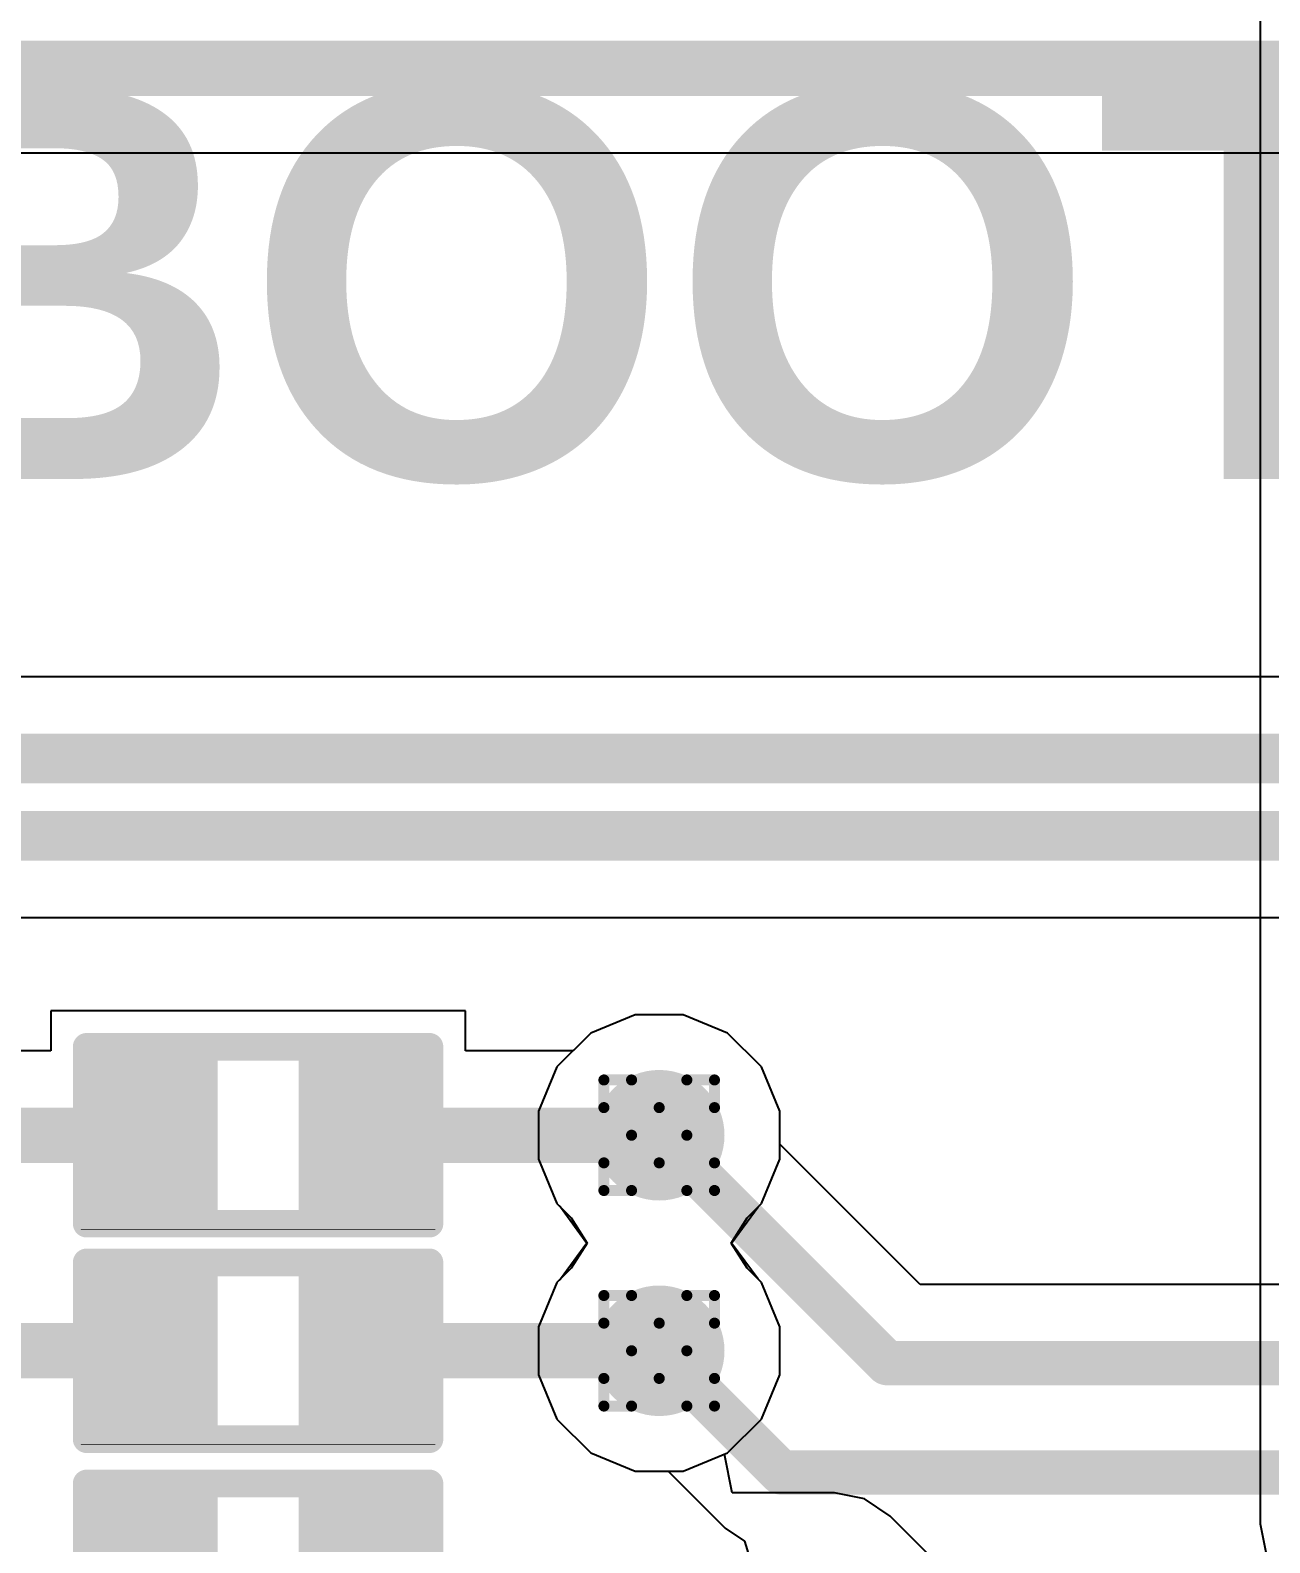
# Model space of a CAD drawing. Header units: inches. Extents: x -11 to 5379, y 0 to 5429.
# Drawn here: x 128.29 to 133.98, y 65.72 to 72.67 of the extents above; entities that cross this region are included whole.
import ezdxf

# ---------------------------------------------------------------- set-up
doc = ezdxf.new("R2010")
doc.units = ezdxf.units.IN
for name, color, linetype in [('Bottom Layer', 5, 'Continuous'), ('Drill Drawing', 1, 'Continuous'), ('GND', 16, 'Continuous'), ('PWR', 76, 'Continuous'), ('Top Layer', 1, 'Continuous'), ('Top Overlay', 2, 'Continuous'), ('Top Paste', 8, 'Continuous'), ('Top Solder', 216, 'Continuous'), ('Via Holes', 16, 'Continuous')]:
    doc.layers.add(name, color=color, linetype=linetype)
doc.styles.add('Arial_Bold', font='', dxfattribs={"height": 0.2})
doc.styles.get('Arial_Bold').set_extended_font_data('Arial', bold=True)

# ---------------------------------------------------------------- blocks, each defined once
blk = doc.blocks.new('R___0402_409')
at = {"layer": 'Top Layer'}
for points in [[(-0.6985, -0.3175), (-0.6985, 0.3175), (-0.2413, 0.3175), (-0.2413, -0.3175)], [(0.2413, -0.3175), (0.2413, 0.3175), (0.6985, 0.3175), (0.6985, -0.3175)]]:
    blk.add_hatch(color=1, dxfattribs=at).paths.add_polyline_path(points)
at = {"layer": 'Top Paste'}
for points in [[(-0.6985, -0.3175), (-0.6985, 0.3175), (-0.2413, 0.3175), (-0.2413, -0.3175)], [(0.2413, -0.3175), (0.2413, 0.3175), (0.6985, 0.3175), (0.6985, -0.3175)]]:
    blk.add_hatch(color=8, dxfattribs=at).paths.add_polyline_path(points)
at = {"layer": 'Top Solder'}
for points in [[(-0.7535, -0.3725), (-0.7535, 0.3725), (-0.1863, 0.3725), (-0.1863, -0.3725)], [(0.1863, -0.3725), (0.1863, 0.3725), (0.7535, 0.3725), (0.7535, -0.3725)]]:
    blk.add_hatch(color=216, dxfattribs=at).paths.add_polyline_path(points)
at = {"layer": 'Top Overlay'}
for points in [[(-0.7874, -0.4064, 0.127, 0.127, 0), (-0.7874, 0.4064, 0.127, 0.127, 0)], [(-0.7874, 0.4064, 0.127, 0.127, 0), (0.7874, 0.4064, 0.127, 0.127, 0)], [(0.7874, -0.4064, 0.127, 0.127, 0), (0.7874, 0.4064, 0.127, 0.127, 0)], [(-0.7874, -0.4064, 0.127, 0.127, 0), (0.7874, -0.4064, 0.127, 0.127, 0)], [(-0.8128, -0.4318, 0.00323, 0.00323, 0), (0.8128, -0.4318, 0.00323, 0.00323, 0)]]:
    blk.add_lwpolyline(points, format="xyseb", dxfattribs=at)
for points in [[(-0.8191, 0.4064, 0.0635, 0.0635, 1), (-0.7556, 0.4064, 0.0635, 0.0635, 1)], [(-0.8191, 0.4064, 0.0635, 0.0635, 1), (-0.7556, 0.4064, 0.0635, 0.0635, 1)], [(0.7556, 0.4064, 0.0635, 0.0635, 1), (0.8191, 0.4064, 0.0635, 0.0635, 1)], [(0.7556, 0.4064, 0.0635, 0.0635, 1), (0.8191, 0.4064, 0.0635, 0.0635, 1)], [(-0.8191, -0.4064, 0.0635, 0.0635, 1), (-0.7556, -0.4064, 0.0635, 0.0635, 1)], [(-0.8191, -0.4064, 0.0635, 0.0635, 1), (-0.7556, -0.4064, 0.0635, 0.0635, 1)], [(0.7556, -0.4064, 0.0635, 0.0635, 1), (0.8191, -0.4064, 0.0635, 0.0635, 1)], [(0.7556, -0.4064, 0.0635, 0.0635, 1), (0.8191, -0.4064, 0.0635, 0.0635, 1)], [(-0.8136, -0.4318, 0.00161, 0.00161, 1), (-0.812, -0.4318, 0.00161, 0.00161, 1)], [(0.812, -0.4318, 0.00161, 0.00161, 1), (0.8136, -0.4318, 0.00161, 0.00161, 1)]]:
    blk.add_lwpolyline(points, format="xyseb", close=True, dxfattribs=at)
blk = doc.blocks.new('R___0402_410')
at = {"layer": 'Top Layer'}
for points in [[(-0.6985, -0.3175), (-0.6985, 0.3175), (-0.2413, 0.3175), (-0.2413, -0.3175)], [(0.2413, -0.3175), (0.2413, 0.3175), (0.6985, 0.3175), (0.6985, -0.3175)]]:
    blk.add_hatch(color=1, dxfattribs=at).paths.add_polyline_path(points)
at = {"layer": 'Top Paste'}
for points in [[(-0.6985, -0.3175), (-0.6985, 0.3175), (-0.2413, 0.3175), (-0.2413, -0.3175)], [(0.2413, -0.3175), (0.2413, 0.3175), (0.6985, 0.3175), (0.6985, -0.3175)]]:
    blk.add_hatch(color=8, dxfattribs=at).paths.add_polyline_path(points)
at = {"layer": 'Top Solder'}
for points in [[(-0.7535, -0.3725), (-0.7535, 0.3725), (-0.1863, 0.3725), (-0.1863, -0.3725)], [(0.1863, -0.3725), (0.1863, 0.3725), (0.7535, 0.3725), (0.7535, -0.3725)]]:
    blk.add_hatch(color=216, dxfattribs=at).paths.add_polyline_path(points)
at = {"layer": 'Top Overlay'}
for points in [[(-0.7874, -0.4064, 0.127, 0.127, 0), (-0.7874, 0.4064, 0.127, 0.127, 0)], [(-0.7874, 0.4064, 0.127, 0.127, 0), (0.7874, 0.4064, 0.127, 0.127, 0)], [(0.7874, -0.4064, 0.127, 0.127, 0), (0.7874, 0.4064, 0.127, 0.127, 0)], [(-0.7874, -0.4064, 0.127, 0.127, 0), (0.7874, -0.4064, 0.127, 0.127, 0)], [(-0.8128, -0.4318, 0.00323, 0.00323, 0), (0.8128, -0.4318, 0.00323, 0.00323, 0)]]:
    blk.add_lwpolyline(points, format="xyseb", dxfattribs=at)
for points in [[(-0.8191, 0.4064, 0.0635, 0.0635, 1), (-0.7556, 0.4064, 0.0635, 0.0635, 1)], [(-0.8191, 0.4064, 0.0635, 0.0635, 1), (-0.7556, 0.4064, 0.0635, 0.0635, 1)], [(0.7556, 0.4064, 0.0635, 0.0635, 1), (0.8191, 0.4064, 0.0635, 0.0635, 1)], [(0.7556, 0.4064, 0.0635, 0.0635, 1), (0.8191, 0.4064, 0.0635, 0.0635, 1)], [(-0.8191, -0.4064, 0.0635, 0.0635, 1), (-0.7556, -0.4064, 0.0635, 0.0635, 1)], [(-0.8191, -0.4064, 0.0635, 0.0635, 1), (-0.7556, -0.4064, 0.0635, 0.0635, 1)], [(0.7556, -0.4064, 0.0635, 0.0635, 1), (0.8191, -0.4064, 0.0635, 0.0635, 1)], [(0.7556, -0.4064, 0.0635, 0.0635, 1), (0.8191, -0.4064, 0.0635, 0.0635, 1)], [(-0.8136, -0.4318, 0.00161, 0.00161, 1), (-0.812, -0.4318, 0.00161, 0.00161, 1)], [(0.812, -0.4318, 0.00161, 0.00161, 1), (0.8136, -0.4318, 0.00161, 0.00161, 1)]]:
    blk.add_lwpolyline(points, format="xyseb", close=True, dxfattribs=at)
blk = doc.blocks.new('R___0402_411')
at = {"layer": 'Top Layer'}
for points in [[(-0.6985, -0.3175), (-0.6985, 0.3175), (-0.2413, 0.3175), (-0.2413, -0.3175)], [(0.2413, -0.3175), (0.2413, 0.3175), (0.6985, 0.3175), (0.6985, -0.3175)]]:
    blk.add_hatch(color=1, dxfattribs=at).paths.add_polyline_path(points)
at = {"layer": 'Top Paste'}
for points in [[(-0.6985, -0.3175), (-0.6985, 0.3175), (-0.2413, 0.3175), (-0.2413, -0.3175)], [(0.2413, -0.3175), (0.2413, 0.3175), (0.6985, 0.3175), (0.6985, -0.3175)]]:
    blk.add_hatch(color=8, dxfattribs=at).paths.add_polyline_path(points)
at = {"layer": 'Top Solder'}
for points in [[(-0.7535, -0.3725), (-0.7535, 0.3725), (-0.1863, 0.3725), (-0.1863, -0.3725)], [(0.1863, -0.3725), (0.1863, 0.3725), (0.7535, 0.3725), (0.7535, -0.3725)]]:
    blk.add_hatch(color=216, dxfattribs=at).paths.add_polyline_path(points)
at = {"layer": 'Top Overlay'}
for points in [[(-0.7874, -0.4064, 0.127, 0.127, 0), (-0.7874, 0.4064, 0.127, 0.127, 0)], [(-0.7874, 0.4064, 0.127, 0.127, 0), (0.7874, 0.4064, 0.127, 0.127, 0)], [(0.7874, -0.4064, 0.127, 0.127, 0), (0.7874, 0.4064, 0.127, 0.127, 0)], [(-0.7874, -0.4064, 0.127, 0.127, 0), (0.7874, -0.4064, 0.127, 0.127, 0)], [(-0.8128, -0.4318, 0.00323, 0.00323, 0), (0.8128, -0.4318, 0.00323, 0.00323, 0)]]:
    blk.add_lwpolyline(points, format="xyseb", dxfattribs=at)
for points in [[(-0.8191, 0.4064, 0.0635, 0.0635, 1), (-0.7556, 0.4064, 0.0635, 0.0635, 1)], [(-0.8191, 0.4064, 0.0635, 0.0635, 1), (-0.7556, 0.4064, 0.0635, 0.0635, 1)], [(0.7556, 0.4064, 0.0635, 0.0635, 1), (0.8191, 0.4064, 0.0635, 0.0635, 1)], [(0.7556, 0.4064, 0.0635, 0.0635, 1), (0.8191, 0.4064, 0.0635, 0.0635, 1)], [(-0.8191, -0.4064, 0.0635, 0.0635, 1), (-0.7556, -0.4064, 0.0635, 0.0635, 1)], [(-0.8191, -0.4064, 0.0635, 0.0635, 1), (-0.7556, -0.4064, 0.0635, 0.0635, 1)], [(0.7556, -0.4064, 0.0635, 0.0635, 1), (0.8191, -0.4064, 0.0635, 0.0635, 1)], [(0.7556, -0.4064, 0.0635, 0.0635, 1), (0.8191, -0.4064, 0.0635, 0.0635, 1)], [(-0.8136, -0.4318, 0.00161, 0.00161, 1), (-0.812, -0.4318, 0.00161, 0.00161, 1)], [(0.812, -0.4318, 0.00161, 0.00161, 1), (0.8136, -0.4318, 0.00161, 0.00161, 1)]]:
    blk.add_lwpolyline(points, format="xyseb", close=True, dxfattribs=at)

msp = doc.modelspace()

# ---------------------------------------------------------------- hatches: boundary and pattern name
at = {"layer": 'Bottom Layer'}
h = msp.add_hatch(color=5, dxfattribs=at)
edge = h.paths.add_edge_path()
edge.add_arc((131.1794, 67.5894), 0.3, 0, 360)
h = msp.add_hatch(color=5, dxfattribs=at)
edge = h.paths.add_edge_path()
edge.add_arc((131.1794, 66.5988), 0.3, 0, 360)
at = {"layer": 'GND'}
h = msp.add_hatch(color=16, dxfattribs=at)
edge = h.paths.add_edge_path()
edge.add_arc((131.1794, 67.5894), 0.3, 0, 360)
h = msp.add_hatch(color=16, dxfattribs=at)
edge = h.paths.add_edge_path()
edge.add_arc((131.1794, 66.5988), 0.3, 0, 360)
at = {"layer": 'PWR'}
h = msp.add_hatch(color=76, dxfattribs=at)
edge = h.paths.add_edge_path()
edge.add_arc((131.1794, 67.5894), 0.3, 0, 360)
h = msp.add_hatch(color=76, dxfattribs=at)
edge = h.paths.add_edge_path()
edge.add_arc((131.1794, 66.5988), 0.3, 0, 360)
at = {"layer": 'Top Layer'}
h = msp.add_hatch(color=1, dxfattribs=at)
edge = h.paths.add_edge_path()
edge.add_arc((131.1794, 67.5894), 0.3, 0, 360)
h = msp.add_hatch(color=1, dxfattribs=at)
edge = h.paths.add_edge_path()
edge.add_arc((131.1794, 66.5988), 0.3, 0, 360)
at = {"layer": 'Via Holes'}
h = msp.add_hatch(color=7, dxfattribs=at)
edge = h.paths.add_edge_path()
edge.add_arc((131.1794, 67.5894), 0.15, 0, 360)
h = msp.add_hatch(color=7, dxfattribs=at)
edge = h.paths.add_edge_path()
edge.add_arc((131.1794, 66.5988), 0.15, 0, 360)

# ---------------------------------------------------------------- linework, layer by layer
at = {"layer": 'Bottom Layer'}
for p, q in [((123.8653, 72.1037), (149.4401, 72.1037)), ((163.8968, 69.6964), (127.4615, 69.6964)), ((127.7643, 68.5898), (135.32, 68.5898)), ((131.0692, 68.1434), (130.8656, 68.0591)), ((131.2896, 68.1434), (131.0692, 68.1434)), ((131.4932, 68.0591), (131.2896, 68.1434)), ((130.8656, 68.0591), (130.7098, 67.9032)), ((131.6491, 67.9032), (131.4932, 68.0591)), ((130.7098, 67.9032), (130.6254, 67.6996)), ((131.7334, 67.6996), (131.6491, 67.9032)), ((130.6254, 67.6996), (130.6254, 67.4792)), ((131.7334, 67.5482), (131.7334, 67.6996)), ((132.3775, 66.9041), (131.7334, 67.5482)), ((130.6254, 67.4792), (130.7098, 67.2756)), ((130.7098, 67.2756), (130.7751, 67.2103)), ((130.7751, 67.2103), (130.8492, 67.0941)), ((130.8492, 67.0941), (130.7751, 66.978)), ((130.7751, 66.978), (130.7098, 66.9126)), ((130.7098, 66.9126), (130.6254, 66.709)), ((135.2733, 66.9041), (132.3775, 66.9041)), ((130.6254, 66.709), (130.6254, 66.4886)), ((130.6254, 66.4886), (130.7098, 66.285)), ((130.7098, 66.285), (130.8656, 66.1292)), ((130.8656, 66.1292), (131.0692, 66.0448)), ((131.0692, 66.0448), (131.2207, 66.0448)), ((131.2207, 66.0448), (131.4826, 65.7829)), ((131.4826, 65.7829), (131.4826, 65.7829)), ((131.4826, 65.7829), (131.5717, 65.7233)), ((131.5717, 65.7233), (131.6116, 65.5931))]:
    msp.add_line(p, q, dxfattribs=at)
for points in [[(123.7044, 72.4921, 0.254, 0.254, 0), (149.4401, 72.4921, 0.254, 0.254, 0)], [(127.4615, 69.3209, 0.2286, 0.2286, 0), (163.8968, 69.3209, 0.2286, 0.2286, 0)], [(127.6088, 68.9653, 0.2286, 0.2286, 0), (163.7495, 68.9653, 0.2286, 0.2286, 0)], [(131.1794, 67.5894, 0.2032, 0.2032, 0), (132.2273, 66.5415, 0.2032, 0.2032, 0)], [(131.1794, 66.5988, 0.2032, 0.2032, 0), (131.7389, 66.0393, 0.2032, 0.2032, 0)], [(132.2273, 66.5415, 0.2032, 0.2032, 0), (138.4201, 66.5415, 0.2032, 0.2032, 0)], [(131.7389, 66.0393, 0.2032, 0.2032, 0), (137.9223, 66.0393, 0.2032, 0.2032, 0)]]:
    msp.add_lwpolyline(points, format="xyseb", dxfattribs=at)
for points in [[(131.1286, 67.5894, 0.1016, 0.1016, 1), (131.2302, 67.5894, 0.1016, 0.1016, 1)], [(131.1286, 66.5988, 0.1016, 0.1016, 1), (131.2302, 66.5988, 0.1016, 0.1016, 1)], [(132.1765, 66.5415, 0.1016, 0.1016, 1), (132.2781, 66.5415, 0.1016, 0.1016, 1)], [(132.1765, 66.5415, 0.1016, 0.1016, 1), (132.2781, 66.5415, 0.1016, 0.1016, 1)], [(131.6881, 66.0393, 0.1016, 0.1016, 1), (131.7897, 66.0393, 0.1016, 0.1016, 1)], [(131.6881, 66.0393, 0.1016, 0.1016, 1), (131.7897, 66.0393, 0.1016, 0.1016, 1)]]:
    msp.add_lwpolyline(points, format="xyseb", close=True, dxfattribs=at)
at = {"layer": 'Drill Drawing'}
for points in [[(130.9254, 67.7164, 0.0508, 0.0508, 0), (130.9254, 67.8434, 0.0508, 0.0508, 0)], [(130.9254, 67.8434, 0.0508, 0.0508, 0), (131.0524, 67.8434, 0.0508, 0.0508, 0)], [(131.0524, 67.8434, 0.0508, 0.0508, 0), (131.1794, 67.7164, 0.0508, 0.0508, 0)], [(131.1794, 67.7164, 0.0508, 0.0508, 0), (131.3064, 67.8434, 0.0508, 0.0508, 0)], [(131.3064, 67.8434, 0.0508, 0.0508, 0), (131.4334, 67.8434, 0.0508, 0.0508, 0)], [(131.4334, 67.7164, 0.0508, 0.0508, 0), (131.4334, 67.8434, 0.0508, 0.0508, 0)], [(130.9254, 67.7164, 0.0508, 0.0508, 0), (131.0524, 67.5894, 0.0508, 0.0508, 0)], [(131.3064, 67.5894, 0.0508, 0.0508, 0), (131.4334, 67.7164, 0.0508, 0.0508, 0)], [(130.9254, 67.4624, 0.0508, 0.0508, 0), (131.0524, 67.5894, 0.0508, 0.0508, 0)], [(131.3064, 67.5894, 0.0508, 0.0508, 0), (131.4334, 67.4624, 0.0508, 0.0508, 0)], [(130.9254, 67.3354, 0.0508, 0.0508, 0), (130.9254, 67.4624, 0.0508, 0.0508, 0)], [(131.0524, 67.3354, 0.0508, 0.0508, 0), (131.1794, 67.4624, 0.0508, 0.0508, 0)], [(131.1794, 67.4624, 0.0508, 0.0508, 0), (131.3064, 67.3354, 0.0508, 0.0508, 0)], [(131.4334, 67.3354, 0.0508, 0.0508, 0), (131.4334, 67.4624, 0.0508, 0.0508, 0)], [(130.9254, 67.3354, 0.0508, 0.0508, 0), (131.0524, 67.3354, 0.0508, 0.0508, 0)], [(131.3064, 67.3354, 0.0508, 0.0508, 0), (131.4334, 67.3354, 0.0508, 0.0508, 0)], [(130.9254, 66.7258, 0.0508, 0.0508, 0), (130.9254, 66.8528, 0.0508, 0.0508, 0)], [(130.9254, 66.8528, 0.0508, 0.0508, 0), (131.0524, 66.8528, 0.0508, 0.0508, 0)], [(131.0524, 66.8528, 0.0508, 0.0508, 0), (131.1794, 66.7258, 0.0508, 0.0508, 0)], [(131.1794, 66.7258, 0.0508, 0.0508, 0), (131.3064, 66.8528, 0.0508, 0.0508, 0)], [(131.3064, 66.8528, 0.0508, 0.0508, 0), (131.4334, 66.8528, 0.0508, 0.0508, 0)], [(131.4334, 66.7258, 0.0508, 0.0508, 0), (131.4334, 66.8528, 0.0508, 0.0508, 0)], [(130.9254, 66.7258, 0.0508, 0.0508, 0), (131.0524, 66.5988, 0.0508, 0.0508, 0)], [(131.3064, 66.5988, 0.0508, 0.0508, 0), (131.4334, 66.7258, 0.0508, 0.0508, 0)], [(130.9254, 66.4718, 0.0508, 0.0508, 0), (131.0524, 66.5988, 0.0508, 0.0508, 0)], [(131.3064, 66.5988, 0.0508, 0.0508, 0), (131.4334, 66.4718, 0.0508, 0.0508, 0)], [(130.9254, 66.3448, 0.0508, 0.0508, 0), (130.9254, 66.4718, 0.0508, 0.0508, 0)], [(131.0524, 66.3448, 0.0508, 0.0508, 0), (131.1794, 66.4718, 0.0508, 0.0508, 0)], [(131.1794, 66.4718, 0.0508, 0.0508, 0), (131.3064, 66.3448, 0.0508, 0.0508, 0)], [(131.4334, 66.3448, 0.0508, 0.0508, 0), (131.4334, 66.4718, 0.0508, 0.0508, 0)], [(130.9254, 66.3448, 0.0508, 0.0508, 0), (131.0524, 66.3448, 0.0508, 0.0508, 0)], [(131.3064, 66.3448, 0.0508, 0.0508, 0), (131.4334, 66.3448, 0.0508, 0.0508, 0)]]:
    msp.add_lwpolyline(points, format="xyseb", dxfattribs=at)
for points in [[(130.9127, 67.8434, 0.0254, 0.0254, 1), (130.9381, 67.8434, 0.0254, 0.0254, 1)], [(130.9127, 67.8434, 0.0254, 0.0254, 1), (130.9381, 67.8434, 0.0254, 0.0254, 1)], [(131.0397, 67.8434, 0.0254, 0.0254, 1), (131.0651, 67.8434, 0.0254, 0.0254, 1)], [(131.0397, 67.8434, 0.0254, 0.0254, 1), (131.0651, 67.8434, 0.0254, 0.0254, 1)], [(131.2937, 67.8434, 0.0254, 0.0254, 1), (131.3191, 67.8434, 0.0254, 0.0254, 1)], [(131.2937, 67.8434, 0.0254, 0.0254, 1), (131.3191, 67.8434, 0.0254, 0.0254, 1)], [(131.4207, 67.8434, 0.0254, 0.0254, 1), (131.4461, 67.8434, 0.0254, 0.0254, 1)], [(131.4207, 67.8434, 0.0254, 0.0254, 1), (131.4461, 67.8434, 0.0254, 0.0254, 1)], [(130.9127, 67.7164, 0.0254, 0.0254, 1), (130.9381, 67.7164, 0.0254, 0.0254, 1)], [(130.9127, 67.7164, 0.0254, 0.0254, 1), (130.9381, 67.7164, 0.0254, 0.0254, 1)], [(131.1667, 67.7164, 0.0254, 0.0254, 1), (131.1921, 67.7164, 0.0254, 0.0254, 1)], [(131.1667, 67.7164, 0.0254, 0.0254, 1), (131.1921, 67.7164, 0.0254, 0.0254, 1)], [(131.4207, 67.7164, 0.0254, 0.0254, 1), (131.4461, 67.7164, 0.0254, 0.0254, 1)], [(131.4207, 67.7164, 0.0254, 0.0254, 1), (131.4461, 67.7164, 0.0254, 0.0254, 1)], [(131.0397, 67.5894, 0.0254, 0.0254, 1), (131.0651, 67.5894, 0.0254, 0.0254, 1)], [(131.0397, 67.5894, 0.0254, 0.0254, 1), (131.0651, 67.5894, 0.0254, 0.0254, 1)], [(131.2937, 67.5894, 0.0254, 0.0254, 1), (131.3191, 67.5894, 0.0254, 0.0254, 1)], [(131.2937, 67.5894, 0.0254, 0.0254, 1), (131.3191, 67.5894, 0.0254, 0.0254, 1)], [(130.9127, 67.4624, 0.0254, 0.0254, 1), (130.9381, 67.4624, 0.0254, 0.0254, 1)], [(130.9127, 67.4624, 0.0254, 0.0254, 1), (130.9381, 67.4624, 0.0254, 0.0254, 1)], [(131.1667, 67.4624, 0.0254, 0.0254, 1), (131.1921, 67.4624, 0.0254, 0.0254, 1)], [(131.1667, 67.4624, 0.0254, 0.0254, 1), (131.1921, 67.4624, 0.0254, 0.0254, 1)], [(131.4207, 67.4624, 0.0254, 0.0254, 1), (131.4461, 67.4624, 0.0254, 0.0254, 1)], [(131.4207, 67.4624, 0.0254, 0.0254, 1), (131.4461, 67.4624, 0.0254, 0.0254, 1)], [(130.9127, 67.3354, 0.0254, 0.0254, 1), (130.9381, 67.3354, 0.0254, 0.0254, 1)], [(130.9127, 67.3354, 0.0254, 0.0254, 1), (130.9381, 67.3354, 0.0254, 0.0254, 1)], [(131.0397, 67.3354, 0.0254, 0.0254, 1), (131.0651, 67.3354, 0.0254, 0.0254, 1)], [(131.0397, 67.3354, 0.0254, 0.0254, 1), (131.0651, 67.3354, 0.0254, 0.0254, 1)], [(131.2937, 67.3354, 0.0254, 0.0254, 1), (131.3191, 67.3354, 0.0254, 0.0254, 1)], [(131.2937, 67.3354, 0.0254, 0.0254, 1), (131.3191, 67.3354, 0.0254, 0.0254, 1)], [(131.4207, 67.3354, 0.0254, 0.0254, 1), (131.4461, 67.3354, 0.0254, 0.0254, 1)], [(131.4207, 67.3354, 0.0254, 0.0254, 1), (131.4461, 67.3354, 0.0254, 0.0254, 1)], [(130.9127, 66.8528, 0.0254, 0.0254, 1), (130.9381, 66.8528, 0.0254, 0.0254, 1)], [(130.9127, 66.8528, 0.0254, 0.0254, 1), (130.9381, 66.8528, 0.0254, 0.0254, 1)], [(131.0397, 66.8528, 0.0254, 0.0254, 1), (131.0651, 66.8528, 0.0254, 0.0254, 1)], [(131.0397, 66.8528, 0.0254, 0.0254, 1), (131.0651, 66.8528, 0.0254, 0.0254, 1)], [(131.2937, 66.8528, 0.0254, 0.0254, 1), (131.3191, 66.8528, 0.0254, 0.0254, 1)], [(131.2937, 66.8528, 0.0254, 0.0254, 1), (131.3191, 66.8528, 0.0254, 0.0254, 1)], [(131.4207, 66.8528, 0.0254, 0.0254, 1), (131.4461, 66.8528, 0.0254, 0.0254, 1)], [(131.4207, 66.8528, 0.0254, 0.0254, 1), (131.4461, 66.8528, 0.0254, 0.0254, 1)], [(130.9127, 66.7258, 0.0254, 0.0254, 1), (130.9381, 66.7258, 0.0254, 0.0254, 1)], [(130.9127, 66.7258, 0.0254, 0.0254, 1), (130.9381, 66.7258, 0.0254, 0.0254, 1)], [(131.1667, 66.7258, 0.0254, 0.0254, 1), (131.1921, 66.7258, 0.0254, 0.0254, 1)], [(131.1667, 66.7258, 0.0254, 0.0254, 1), (131.1921, 66.7258, 0.0254, 0.0254, 1)], [(131.4207, 66.7258, 0.0254, 0.0254, 1), (131.4461, 66.7258, 0.0254, 0.0254, 1)], [(131.4207, 66.7258, 0.0254, 0.0254, 1), (131.4461, 66.7258, 0.0254, 0.0254, 1)], [(131.0397, 66.5988, 0.0254, 0.0254, 1), (131.0651, 66.5988, 0.0254, 0.0254, 1)], [(131.0397, 66.5988, 0.0254, 0.0254, 1), (131.0651, 66.5988, 0.0254, 0.0254, 1)], [(131.2937, 66.5988, 0.0254, 0.0254, 1), (131.3191, 66.5988, 0.0254, 0.0254, 1)], [(131.2937, 66.5988, 0.0254, 0.0254, 1), (131.3191, 66.5988, 0.0254, 0.0254, 1)], [(130.9127, 66.4718, 0.0254, 0.0254, 1), (130.9381, 66.4718, 0.0254, 0.0254, 1)], [(130.9127, 66.4718, 0.0254, 0.0254, 1), (130.9381, 66.4718, 0.0254, 0.0254, 1)], [(131.1667, 66.4718, 0.0254, 0.0254, 1), (131.1921, 66.4718, 0.0254, 0.0254, 1)], [(131.1667, 66.4718, 0.0254, 0.0254, 1), (131.1921, 66.4718, 0.0254, 0.0254, 1)], [(131.4207, 66.4718, 0.0254, 0.0254, 1), (131.4461, 66.4718, 0.0254, 0.0254, 1)], [(131.4207, 66.4718, 0.0254, 0.0254, 1), (131.4461, 66.4718, 0.0254, 0.0254, 1)], [(130.9127, 66.3448, 0.0254, 0.0254, 1), (130.9381, 66.3448, 0.0254, 0.0254, 1)], [(130.9127, 66.3448, 0.0254, 0.0254, 1), (130.9381, 66.3448, 0.0254, 0.0254, 1)], [(131.0397, 66.3448, 0.0254, 0.0254, 1), (131.0651, 66.3448, 0.0254, 0.0254, 1)], [(131.0397, 66.3448, 0.0254, 0.0254, 1), (131.0651, 66.3448, 0.0254, 0.0254, 1)], [(131.2937, 66.3448, 0.0254, 0.0254, 1), (131.3191, 66.3448, 0.0254, 0.0254, 1)], [(131.2937, 66.3448, 0.0254, 0.0254, 1), (131.3191, 66.3448, 0.0254, 0.0254, 1)], [(131.4207, 66.3448, 0.0254, 0.0254, 1), (131.4461, 66.3448, 0.0254, 0.0254, 1)], [(131.4207, 66.3448, 0.0254, 0.0254, 1), (131.4461, 66.3448, 0.0254, 0.0254, 1)]]:
    msp.add_lwpolyline(points, format="xyseb", close=True, dxfattribs=at)
at = {"layer": 'GND'}
for p, q in [((131.0692, 68.1434), (130.8656, 68.0591)), ((131.2896, 68.1434), (131.0692, 68.1434)), ((131.4932, 68.0591), (131.2896, 68.1434)), ((130.8656, 68.0591), (130.7098, 67.9032)), ((131.6491, 67.9032), (131.4932, 68.0591)), ((130.7098, 67.9032), (130.6254, 67.6996)), ((131.7334, 67.6996), (131.6491, 67.9032)), ((130.6254, 67.6996), (130.6254, 67.4792)), ((131.7334, 67.4792), (131.7334, 67.6996)), ((130.6254, 67.4792), (130.7098, 67.2756)), ((131.6491, 67.2756), (131.7334, 67.4792)), ((130.7098, 67.2756), (130.7253, 67.26)), ((130.7253, 67.26), (130.8468, 67.0941)), ((131.512, 67.0941), (131.6335, 67.26)), ((131.6335, 67.26), (131.6491, 67.2756)), ((130.8468, 67.0941), (130.7253, 66.9282)), ((131.6335, 66.9282), (131.512, 67.0941)), ((130.7098, 66.9126), (130.6254, 66.709)), ((130.7253, 66.9282), (130.7098, 66.9126)), ((131.6491, 66.9126), (131.6335, 66.9282)), ((131.7334, 66.709), (131.6491, 66.9126)), ((130.6254, 66.709), (130.6254, 66.4886)), ((131.7334, 66.4886), (131.7334, 66.709)), ((130.6254, 66.4886), (130.7098, 66.285)), ((131.6491, 66.285), (131.7334, 66.4886)), ((130.7098, 66.285), (130.8656, 66.1292)), ((131.4932, 66.1292), (131.6491, 66.285)), ((130.8656, 66.1292), (131.0692, 66.0448)), ((131.2896, 66.0448), (131.4932, 66.1292)), ((131.0692, 66.0448), (131.2896, 66.0448))]:
    msp.add_line(p, q, dxfattribs=at)
at = {"layer": 'PWR'}
for p, q in [((131.0692, 68.1434), (130.8656, 68.0591)), ((131.2896, 68.1434), (131.0692, 68.1434)), ((131.4932, 68.0591), (131.2896, 68.1434)), ((130.8656, 68.0591), (130.7098, 67.9032)), ((131.6491, 67.9032), (131.4932, 68.0591)), ((130.7098, 67.9032), (130.6254, 67.6996)), ((131.7334, 67.6996), (131.6491, 67.9032)), ((130.6254, 67.6996), (130.6254, 67.4792)), ((131.7334, 67.4792), (131.7334, 67.6996)), ((130.6254, 67.4792), (130.7098, 67.2756)), ((131.6491, 67.2756), (131.7334, 67.4792)), ((130.7098, 67.2756), (130.7253, 67.26)), ((130.7253, 67.26), (130.8468, 67.0941)), ((131.512, 67.0941), (131.6335, 67.26)), ((131.6335, 67.26), (131.6491, 67.2756)), ((130.8468, 67.0941), (130.7253, 66.9282)), ((131.6335, 66.9282), (131.512, 67.0941)), ((130.7098, 66.9126), (130.6254, 66.709)), ((130.7253, 66.9282), (130.7098, 66.9126)), ((131.6491, 66.9126), (131.6335, 66.9282)), ((131.7334, 66.709), (131.6491, 66.9126)), ((130.6254, 66.709), (130.6254, 66.4886)), ((131.7334, 66.4886), (131.7334, 66.709)), ((130.6254, 66.4886), (130.7098, 66.285)), ((131.6491, 66.285), (131.7334, 66.4886)), ((130.7098, 66.285), (130.8656, 66.1292)), ((131.4932, 66.1292), (131.6491, 66.285)), ((130.8656, 66.1292), (131.0692, 66.0448)), ((131.2896, 66.0448), (131.4932, 66.1292)), ((131.0692, 66.0448), (131.2896, 66.0448))]:
    msp.add_line(p, q, dxfattribs=at)
at = {"layer": 'Top Layer'}
for p, q in [((133.9398, 73.8632), (133.9398, 65.8037)), ((130.2892, 68.1609), (128.3842, 68.1609)), ((128.3842, 68.1609), (128.3842, 67.9779)), ((130.2892, 67.9779), (130.2892, 68.1609)), ((131.0692, 68.1434), (130.8656, 68.0591)), ((131.2896, 68.1434), (131.0692, 68.1434)), ((131.4932, 68.0591), (131.2896, 68.1434)), ((130.8656, 68.0591), (130.7844, 67.9779)), ((131.6491, 67.9032), (131.4932, 68.0591)), ((128.3842, 67.9779), (128.0639, 67.9779)), ((130.7844, 67.9779), (130.2892, 67.9779)), ((131.7334, 67.6996), (131.6491, 67.9032)), ((131.7334, 67.4792), (131.7334, 67.6996)), ((131.6491, 67.2756), (131.7334, 67.4792)), ((131.5838, 67.2103), (131.6491, 67.2756)), ((131.5096, 67.0941), (131.5838, 67.2103)), ((131.5838, 66.978), (131.5096, 67.0941)), ((131.6491, 66.9126), (131.5838, 66.978)), ((131.7334, 66.709), (131.6491, 66.9126)), ((131.7334, 66.4886), (131.7334, 66.709)), ((131.6491, 66.285), (131.7334, 66.4886)), ((131.4932, 66.1292), (131.6491, 66.285)), ((131.4788, 66.1232), (131.4932, 66.1292)), ((131.5142, 65.9454), (131.4788, 66.1232)), ((131.9843, 65.9454), (131.5142, 65.9454)), ((132.1231, 65.9178), (131.9843, 65.9454)), ((131.9843, 65.9454), (131.9843, 65.9454)), ((132.2407, 65.8392), (132.1231, 65.9178)), ((133.1635, 64.9164), (132.2407, 65.8392)), ((133.9398, 65.8037), (133.9398, 65.8036)), ((133.9398, 65.8036), (133.9674, 65.6649))]:
    msp.add_line(p, q, dxfattribs=at)
for points in [[(127.903, 67.5894, 0.254, 0.254, 0), (128.8668, 67.5894, 0.254, 0.254, 0)], [(129.8066, 67.5894, 0.254, 0.254, 0), (131.1794, 67.5894, 0.254, 0.254, 0)], [(127.6042, 66.5988, 0.254, 0.254, 0), (128.8668, 66.5988, 0.254, 0.254, 0)], [(129.8066, 66.5988, 0.254, 0.254, 0), (131.1794, 66.5988, 0.254, 0.254, 0)]]:
    msp.add_lwpolyline(points, format="xyseb", dxfattribs=at)
for points in [[(128.8033, 67.5894, 0.127, 0.127, 1), (128.9303, 67.5894, 0.127, 0.127, 1)], [(129.7431, 67.5894, 0.127, 0.127, 1), (129.8701, 67.5894, 0.127, 0.127, 1)], [(131.1159, 67.5894, 0.127, 0.127, 1), (131.2429, 67.5894, 0.127, 0.127, 1)], [(128.8033, 66.5988, 0.127, 0.127, 1), (128.9303, 66.5988, 0.127, 0.127, 1)], [(129.7431, 66.5988, 0.127, 0.127, 1), (129.8701, 66.5988, 0.127, 0.127, 1)], [(131.1159, 66.5988, 0.127, 0.127, 1), (131.2429, 66.5988, 0.127, 0.127, 1)]]:
    msp.add_lwpolyline(points, format="xyseb", close=True, dxfattribs=at)

# ---------------------------------------------------------------- block references
for name, p in [('R___0402_409', (129.3367, 67.5894)), ('R___0402_410', (129.3367, 66.5988)), ('R___0402_411', (129.3367, 65.5828))]:
    msp.add_blockref(name, p)

# ---------------------------------------------------------------- texts
at = {"layer": 'Top Overlay', "style": 'Arial_Bold'}
msp.add_text('BOOT0', height=1.8, rotation=360, dxfattribs=at).set_placement((127.4581, 70.6054))

doc.saveas('drawing.dxf')
